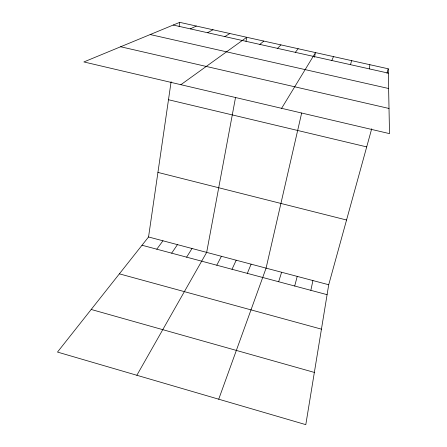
<?xml version="1.0" encoding="UTF-8"?>
<svg xmlns="http://www.w3.org/2000/svg" width="447" height="447" viewBox="0 0 447 447"><rect width="100%" height="100%" fill="white"/><g stroke="black" fill="none" stroke-linecap="round" stroke-linejoin="round"><path stroke-width="0.67" d="M369.351 68.888L369.87 64.703M371.708 128.747L328.718 284.745L305.798 424.65L57.49 352.074L148.549 236.977L171.106 81.717M179.124 26.496L179.728 22.35L388.231 68.793L389.51 133.631L83.874 61.943L179.728 22.35M235.524 97.519L206.665 252.382L136.86 375.273M246.001 41.297L246.755 37.28L180.884 84.695M310.855 290.332L312.922 280.56M301.652 113.03L266.082 268.139L218.723 399.199M314.431 57.3L315.509 52.595L281.61 108.325M294.707 286.019L297.216 276.397M350.515 64.681L351.627 60.641M386.973 73.364L388.231 68.793M278.66 281.733L281.604 272.257M247.32 273.363L251.102 264.166M331.808 60.496L333.507 56.601M232.015 269.273L236.206 260.215M216.801 265.211L221.394 256.287M186.628 257.154L192.014 248.498M171.67 253.158L177.448 244.638M156.802 249.186L162.959 240.793M295.316 52.344L298.155 48.729M277.526 48.365L280.912 44.89M259.852 44.415L263.775 41.074M224.852 36.593L229.836 33.514M207.52 32.715L213.029 29.765M190.305 28.871L196.328 26.049M173.201 25.043L388.32 73.129M150.203 34.548L388.622 88.506M120.645 46.756L389.013 108.47M168.485 99.731L366.708 146.901M157.931 172.408L346.559 220.008M148.549 236.977L328.718 284.745M142.012 245.241L327.092 294.668M119.383 273.843L321.443 329.154M91.199 309.469L314.353 372.424"/></g></svg>
